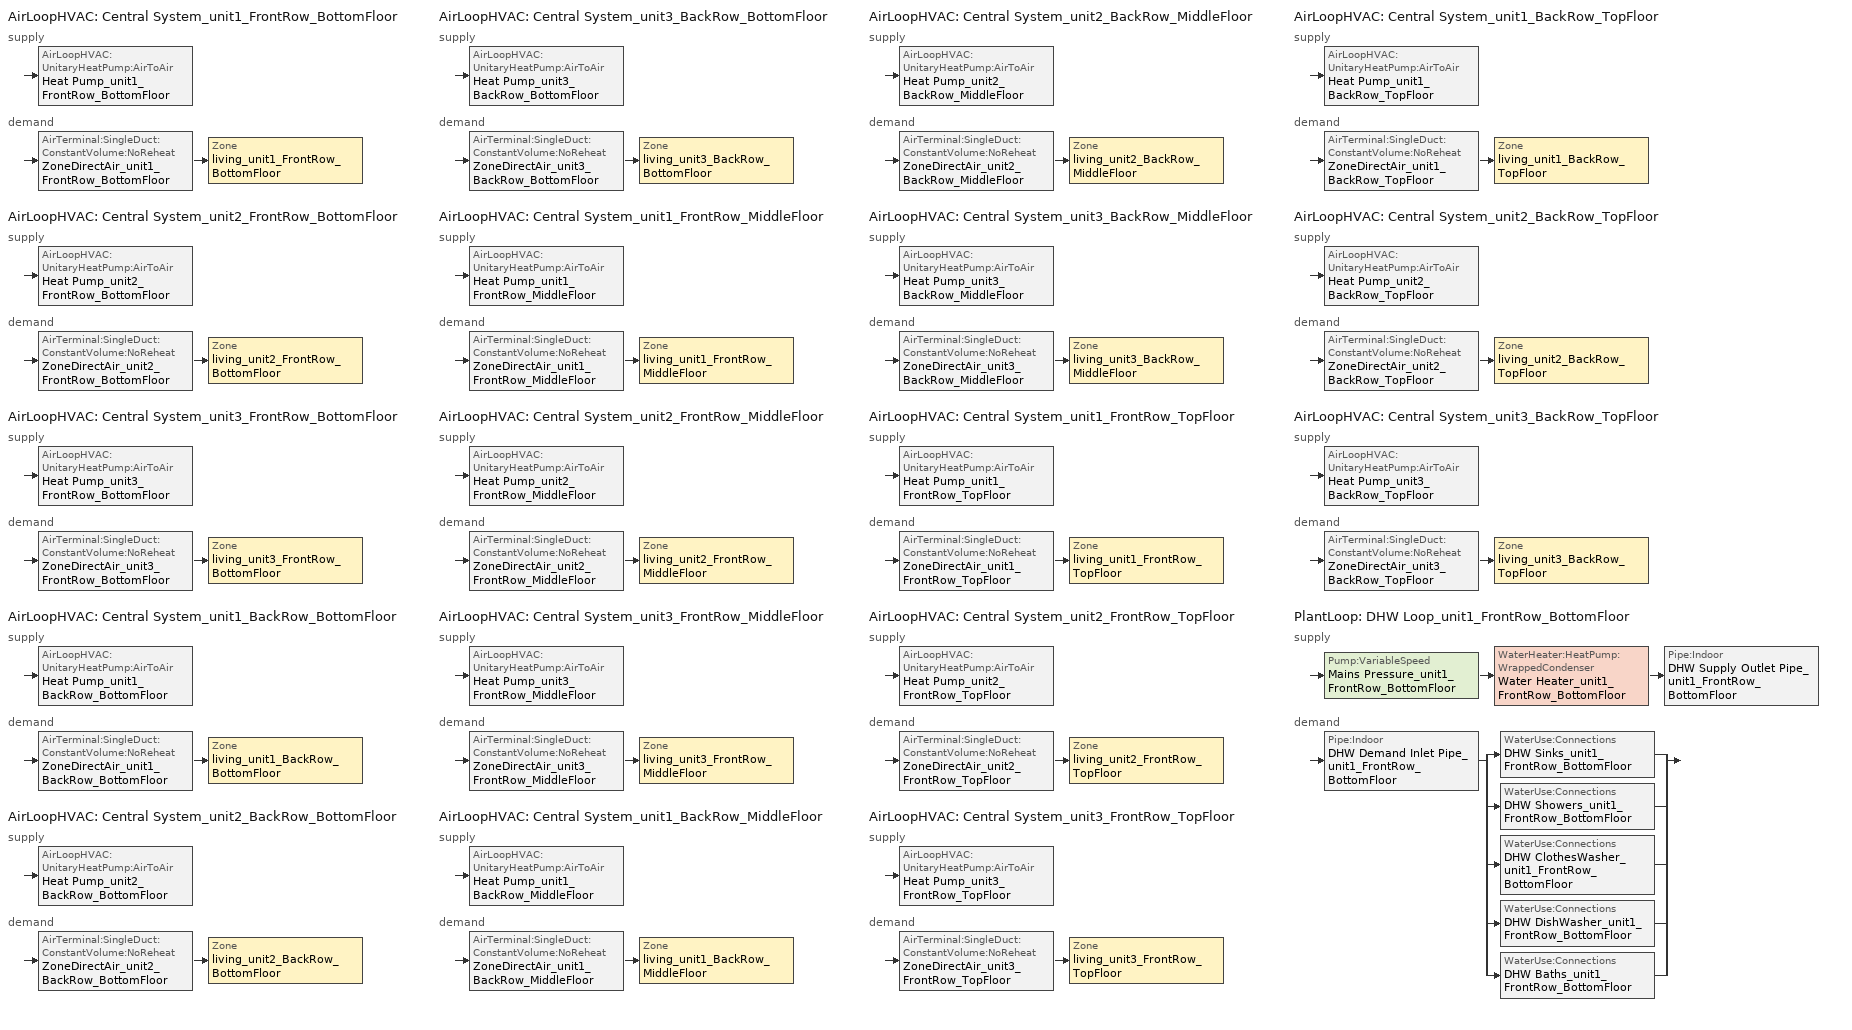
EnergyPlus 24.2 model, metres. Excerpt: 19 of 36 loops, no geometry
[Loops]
AirLoopHVAC 'Central System_unit1_FrontRow_BottomFloor'
 supply: AirLoopHVAC:UnitaryHeatPump:AirToAir 'Heat Pump_unit1_FrontRow_BottomFloor'
 demand: AirTerminal:SingleDuct:ConstantVolume:NoReheat 'ZoneDirectAir_unit1_FrontRow_BottomFloor' > Zone 'living_unit1_FrontRow_BottomFloor'
AirLoopHVAC 'Central System_unit2_FrontRow_BottomFloor'
 supply: AirLoopHVAC:UnitaryHeatPump:AirToAir 'Heat Pump_unit2_FrontRow_BottomFloor'
 demand: AirTerminal:SingleDuct:ConstantVolume:NoReheat 'ZoneDirectAir_unit2_FrontRow_BottomFloor' > Zone 'living_unit2_FrontRow_BottomFloor'
AirLoopHVAC 'Central System_unit3_FrontRow_BottomFloor'
 supply: AirLoopHVAC:UnitaryHeatPump:AirToAir 'Heat Pump_unit3_FrontRow_BottomFloor'
 demand: AirTerminal:SingleDuct:ConstantVolume:NoReheat 'ZoneDirectAir_unit3_FrontRow_BottomFloor' > Zone 'living_unit3_FrontRow_BottomFloor'
AirLoopHVAC 'Central System_unit1_BackRow_BottomFloor'
 supply: AirLoopHVAC:UnitaryHeatPump:AirToAir 'Heat Pump_unit1_BackRow_BottomFloor'
 demand: AirTerminal:SingleDuct:ConstantVolume:NoReheat 'ZoneDirectAir_unit1_BackRow_BottomFloor' > Zone 'living_unit1_BackRow_BottomFloor'
AirLoopHVAC 'Central System_unit2_BackRow_BottomFloor'
 supply: AirLoopHVAC:UnitaryHeatPump:AirToAir 'Heat Pump_unit2_BackRow_BottomFloor'
 demand: AirTerminal:SingleDuct:ConstantVolume:NoReheat 'ZoneDirectAir_unit2_BackRow_BottomFloor' > Zone 'living_unit2_BackRow_BottomFloor'
AirLoopHVAC 'Central System_unit3_BackRow_BottomFloor'
 supply: AirLoopHVAC:UnitaryHeatPump:AirToAir 'Heat Pump_unit3_BackRow_BottomFloor'
 demand: AirTerminal:SingleDuct:ConstantVolume:NoReheat 'ZoneDirectAir_unit3_BackRow_BottomFloor' > Zone 'living_unit3_BackRow_BottomFloor'
AirLoopHVAC 'Central System_unit1_FrontRow_MiddleFloor'
 supply: AirLoopHVAC:UnitaryHeatPump:AirToAir 'Heat Pump_unit1_FrontRow_MiddleFloor'
 demand: AirTerminal:SingleDuct:ConstantVolume:NoReheat 'ZoneDirectAir_unit1_FrontRow_MiddleFloor' > Zone 'living_unit1_FrontRow_MiddleFloor'
AirLoopHVAC 'Central System_unit2_FrontRow_MiddleFloor'
 supply: AirLoopHVAC:UnitaryHeatPump:AirToAir 'Heat Pump_unit2_FrontRow_MiddleFloor'
 demand: AirTerminal:SingleDuct:ConstantVolume:NoReheat 'ZoneDirectAir_unit2_FrontRow_MiddleFloor' > Zone 'living_unit2_FrontRow_MiddleFloor'
AirLoopHVAC 'Central System_unit3_FrontRow_MiddleFloor'
 supply: AirLoopHVAC:UnitaryHeatPump:AirToAir 'Heat Pump_unit3_FrontRow_MiddleFloor'
 demand: AirTerminal:SingleDuct:ConstantVolume:NoReheat 'ZoneDirectAir_unit3_FrontRow_MiddleFloor' > Zone 'living_unit3_FrontRow_MiddleFloor'
AirLoopHVAC 'Central System_unit1_BackRow_MiddleFloor'
 supply: AirLoopHVAC:UnitaryHeatPump:AirToAir 'Heat Pump_unit1_BackRow_MiddleFloor'
 demand: AirTerminal:SingleDuct:ConstantVolume:NoReheat 'ZoneDirectAir_unit1_BackRow_MiddleFloor' > Zone 'living_unit1_BackRow_MiddleFloor'
AirLoopHVAC 'Central System_unit2_BackRow_MiddleFloor'
 supply: AirLoopHVAC:UnitaryHeatPump:AirToAir 'Heat Pump_unit2_BackRow_MiddleFloor'
 demand: AirTerminal:SingleDuct:ConstantVolume:NoReheat 'ZoneDirectAir_unit2_BackRow_MiddleFloor' > Zone 'living_unit2_BackRow_MiddleFloor'
AirLoopHVAC 'Central System_unit3_BackRow_MiddleFloor'
 supply: AirLoopHVAC:UnitaryHeatPump:AirToAir 'Heat Pump_unit3_BackRow_MiddleFloor'
 demand: AirTerminal:SingleDuct:ConstantVolume:NoReheat 'ZoneDirectAir_unit3_BackRow_MiddleFloor' > Zone 'living_unit3_BackRow_MiddleFloor'
AirLoopHVAC 'Central System_unit1_FrontRow_TopFloor'
 supply: AirLoopHVAC:UnitaryHeatPump:AirToAir 'Heat Pump_unit1_FrontRow_TopFloor'
 demand: AirTerminal:SingleDuct:ConstantVolume:NoReheat 'ZoneDirectAir_unit1_FrontRow_TopFloor' > Zone 'living_unit1_FrontRow_TopFloor'
AirLoopHVAC 'Central System_unit2_FrontRow_TopFloor'
 supply: AirLoopHVAC:UnitaryHeatPump:AirToAir 'Heat Pump_unit2_FrontRow_TopFloor'
 demand: AirTerminal:SingleDuct:ConstantVolume:NoReheat 'ZoneDirectAir_unit2_FrontRow_TopFloor' > Zone 'living_unit2_FrontRow_TopFloor'
AirLoopHVAC 'Central System_unit3_FrontRow_TopFloor'
 supply: AirLoopHVAC:UnitaryHeatPump:AirToAir 'Heat Pump_unit3_FrontRow_TopFloor'
 demand: AirTerminal:SingleDuct:ConstantVolume:NoReheat 'ZoneDirectAir_unit3_FrontRow_TopFloor' > Zone 'living_unit3_FrontRow_TopFloor'
AirLoopHVAC 'Central System_unit1_BackRow_TopFloor'
 supply: AirLoopHVAC:UnitaryHeatPump:AirToAir 'Heat Pump_unit1_BackRow_TopFloor'
 demand: AirTerminal:SingleDuct:ConstantVolume:NoReheat 'ZoneDirectAir_unit1_BackRow_TopFloor' > Zone 'living_unit1_BackRow_TopFloor'
AirLoopHVAC 'Central System_unit2_BackRow_TopFloor'
 supply: AirLoopHVAC:UnitaryHeatPump:AirToAir 'Heat Pump_unit2_BackRow_TopFloor'
 demand: AirTerminal:SingleDuct:ConstantVolume:NoReheat 'ZoneDirectAir_unit2_BackRow_TopFloor' > Zone 'living_unit2_BackRow_TopFloor'
AirLoopHVAC 'Central System_unit3_BackRow_TopFloor'
 supply: AirLoopHVAC:UnitaryHeatPump:AirToAir 'Heat Pump_unit3_BackRow_TopFloor'
 demand: AirTerminal:SingleDuct:ConstantVolume:NoReheat 'ZoneDirectAir_unit3_BackRow_TopFloor' > Zone 'living_unit3_BackRow_TopFloor'
PlantLoop 'DHW Loop_unit1_FrontRow_BottomFloor'
 supply: Pump:VariableSpeed 'Mains Pressure_unit1_FrontRow_BottomFloor' > WaterHeater:HeatPump:WrappedCondenser 'Water Heater_unit1_FrontRow_BottomFloor' > Pipe:Indoor 'DHW Supply Outlet Pipe_unit1_FrontRow_BottomFloor'
 demand: Pipe:Indoor 'DHW Demand Inlet Pipe_unit1_FrontRow_BottomFloor' > split
  | WaterUse:Connections 'DHW Sinks_unit1_FrontRow_BottomFloor'
  | WaterUse:Connections 'DHW Showers_unit1_FrontRow_BottomFloor'
  | WaterUse:Connections 'DHW ClothesWasher_unit1_FrontRow_BottomFloor'
  | WaterUse:Connections 'DHW DishWasher_unit1_FrontRow_BottomFloor'
  | WaterUse:Connections 'DHW Baths_unit1_FrontRow_BottomFloor'
[Material] Thermal Absorptance=0.9
Name | Roughness | Thickness {m} | Conductivity {W/m-K} | Density {kg/m3} | Specific Heat {J/kg-K} | Solar Absorptance | Visible Absorptance
CopperPipe | MediumRough | 0.01905 | 401 | 2243 | 837 | 0.65 | 0.65
Pipe Insulation | VeryRough | 0.0406504 | 0.0331717 | 91 | 836 | 0.5 | 0.5
[Construction]
Insulated Pipe: Pipe Insulation, CopperPipe
[Shading:Overhang] Height above Window or Door {m}=0; Tilt Angle from Window/Door {deg}=90; Left extension from Window/Door Width {m}=0; Right extension from Window/Door Width {m}=0; Depth {m}=0.01
Name | Window or Door
Overhang_ldf_unit1_FrontRow_BottomFloor | Window_ldf_unit1_FrontRow_BottomFloor
Overhang_ldf_unit2_FrontRow_BottomFloor | Window_ldf_unit2_FrontRow_BottomFloor
Overhang_sdr_unit3_FrontRow_BottomFloor | Window_sdr_unit3_FrontRow_BottomFloor
Overhang_sdl_unit3_FrontRow_BottomFloor | Window_sdl_unit3_FrontRow_BottomFloor
Overhang_ldf_unit3_FrontRow_BottomFloor | Window_ldf_unit3_FrontRow_BottomFloor
Overhang_ldb_unit1_BackRow_BottomFloor | Window_ldb_unit1_BackRow_BottomFloor
Overhang_ldb_unit2_BackRow_BottomFloor | Window_ldb_unit2_BackRow_BottomFloor
Overhang_sdr_unit3_BackRow_BottomFloor | Window_sdr_unit3_BackRow_BottomFloor
Overhang_sdl_unit3_BackRow_BottomFloor | Window_sdl_unit3_BackRow_BottomFloor
Overhang_ldb_unit3_BackRow_BottomFloor | Window_ldb_unit3_BackRow_BottomFloor
Overhang_ldf_unit1_FrontRow_MiddleFloor | Window_ldf_unit1_FrontRow_MiddleFloor
Overhang_ldf_unit2_FrontRow_MiddleFloor | Window_ldf_unit2_FrontRow_MiddleFloor
Overhang_sdr_unit3_FrontRow_MiddleFloor | Window_sdr_unit3_FrontRow_MiddleFloor
Overhang_sdl_unit3_FrontRow_MiddleFloor | Window_sdl_unit3_FrontRow_MiddleFloor
Overhang_ldf_unit3_FrontRow_MiddleFloor | Window_ldf_unit3_FrontRow_MiddleFloor
Overhang_ldb_unit1_BackRow_MiddleFloor | Window_ldb_unit1_BackRow_MiddleFloor
Overhang_ldb_unit2_BackRow_MiddleFloor | Window_ldb_unit2_BackRow_MiddleFloor
Overhang_sdr_unit3_BackRow_MiddleFloor | Window_sdr_unit3_BackRow_MiddleFloor
Overhang_sdl_unit3_BackRow_MiddleFloor | Window_sdl_unit3_BackRow_MiddleFloor
Overhang_ldb_unit3_BackRow_MiddleFloor | Window_ldb_unit3_BackRow_MiddleFloor
Overhang_ldf_unit1_FrontRow_TopFloor | Window_ldf_unit1_FrontRow_TopFloor
Overhang_ldf_unit2_FrontRow_TopFloor | Window_ldf_unit2_FrontRow_TopFloor
Overhang_sdr_unit3_FrontRow_TopFloor | Window_sdr_unit3_FrontRow_TopFloor
Overhang_sdl_unit3_FrontRow_TopFloor | Window_sdl_unit3_FrontRow_TopFloor
[DesignSpecification:OutdoorAir] Outdoor Air Method=Flow/Zone; Outdoor Air Flow per Person {m3/s-person}=0; Outdoor Air Flow per Zone {m3/s}=0.0212376
SZ_DSOA_living_unit1_FrontRow_BottomFloor; SZ_DSOA_living_unit2_FrontRow_BottomFloor; SZ_DSOA_living_unit3_FrontRow_BottomFloor; SZ_DSOA_living_unit1_BackRow_BottomFloor; SZ_DSOA_living_unit2_BackRow_BottomFloor; SZ_DSOA_living_unit3_BackRow_BottomFloor; SZ_DSOA_living_unit1_FrontRow_MiddleFloor; SZ_DSOA_living_unit2_FrontRow_MiddleFloor; SZ_DSOA_living_unit3_FrontRow_MiddleFloor; SZ_DSOA_living_unit1_BackRow_MiddleFloor; SZ_DSOA_living_unit2_BackRow_MiddleFloor; SZ_DSOA_living_unit3_BackRow_MiddleFloor; SZ_DSOA_living_unit1_FrontRow_TopFloor; SZ_DSOA_living_unit2_FrontRow_TopFloor; SZ_DSOA_living_unit3_FrontRow_TopFloor; SZ_DSOA_living_unit1_BackRow_TopFloor; SZ_DSOA_living_unit2_BackRow_TopFloor; SZ_DSOA_living_unit3_BackRow_TopFloor
[Sizing:Zone] Zone Cooling Design Supply Air Temperature Input Method=SupplyAirTemperature; Zone Cooling Design Supply Air Temperature {C}=12; Zone Heating Design Supply Air Temperature Input Method=SupplyAirTemperature; Zone Heating Design Supply Air Temperature {C}=32.22; Zone Cooling Design Supply Air Humidity Ratio {kgWater/kgDryAir}=0.0075; Zone Heating Design Supply Air Humidity Ratio {kgWater/kgDryAir}=0.008; Cooling Design Air Flow Method=DesignDay; Cooling Minimum Air Flow per Zone Floor Area {m3/s-m2}=0.000762; Heating Design Air Flow Method=DesignDay; Heating Maximum Air Flow per Zone Floor Area {m3/s-m2}=0.002032; Heating Maximum Air Flow {m3/s}=0.141576; Heating Maximum Air Flow Fraction=0.3
Name | Design Specification Outdoor Air Object
living_unit1_FrontRow_BottomFloor | SZ_DSOA_living_unit1_FrontRow_BottomFloor
living_unit2_FrontRow_BottomFloor | SZ_DSOA_living_unit2_FrontRow_BottomFloor
living_unit3_FrontRow_BottomFloor | SZ_DSOA_living_unit3_FrontRow_BottomFloor
living_unit1_BackRow_BottomFloor | SZ_DSOA_living_unit1_BackRow_BottomFloor
living_unit2_BackRow_BottomFloor | SZ_DSOA_living_unit2_BackRow_BottomFloor
living_unit3_BackRow_BottomFloor | SZ_DSOA_living_unit3_BackRow_BottomFloor
living_unit1_FrontRow_MiddleFloor | SZ_DSOA_living_unit1_FrontRow_MiddleFloor
living_unit2_FrontRow_MiddleFloor | SZ_DSOA_living_unit2_FrontRow_MiddleFloor
living_unit3_FrontRow_MiddleFloor | SZ_DSOA_living_unit3_FrontRow_MiddleFloor
living_unit1_BackRow_MiddleFloor | SZ_DSOA_living_unit1_BackRow_MiddleFloor
living_unit2_BackRow_MiddleFloor | SZ_DSOA_living_unit2_BackRow_MiddleFloor
living_unit3_BackRow_MiddleFloor | SZ_DSOA_living_unit3_BackRow_MiddleFloor
living_unit1_FrontRow_TopFloor | SZ_DSOA_living_unit1_FrontRow_TopFloor
living_unit2_FrontRow_TopFloor | SZ_DSOA_living_unit2_FrontRow_TopFloor
living_unit3_FrontRow_TopFloor | SZ_DSOA_living_unit3_FrontRow_TopFloor
living_unit1_BackRow_TopFloor | SZ_DSOA_living_unit1_BackRow_TopFloor
living_unit2_BackRow_TopFloor | SZ_DSOA_living_unit2_BackRow_TopFloor
living_unit3_BackRow_TopFloor | SZ_DSOA_living_unit3_BackRow_TopFloor
[Sizing:System] Type of Load to Size On=Sensible; Design Outdoor Air Flow Rate {m3/s}=autosize; Central Heating Maximum System Air Flow Ratio=1; Preheat Design Temperature {C}=7; Preheat Design Humidity Ratio {kgWater/kgDryAir}=0.008; Precool Design Temperature {C}=11; Precool Design Humidity Ratio {kgWater/kgDryAir}=0.0075; Central Cooling Design Supply Air Temperature {C}=12; Central Heating Design Supply Air Temperature {C}=32.22; Type of Zone Sum to Use=NonCoincident; 100% Outdoor Air in Cooling=No; 100% Outdoor Air in Heating=No; Central Cooling Design Supply Air Humidity Ratio {kgWater/kgDryAir}=0.0075; Central Heating Design Supply Air Humidity Ratio {kgWater/kgDryAir}=0.008; Cooling Supply Air Flow Rate Method=DesignDay; Heating Supply Air Flow Rate Method=DesignDay; Zone Maximum Outdoor Air Fraction=1; Cooling Design Capacity Method=FractionOfAutosizedCoolingCapacity; Cooling Design Capacity {W}=autosize; Fraction of Autosized Cooling Design Capacity=1.25; Heating Design Capacity Method=FractionOfAutosizedHeatingCapacity; Heating Design Capacity {W}=autosize; Fraction of Autosized Heating Design Capacity=1.15; Central Cooling Capacity Control Method=OnOff
Central System_unit1_FrontRow_BottomFloor; Central System_unit2_FrontRow_BottomFloor; Central System_unit3_FrontRow_BottomFloor; Central System_unit1_BackRow_BottomFloor; Central System_unit2_BackRow_BottomFloor; Central System_unit3_BackRow_BottomFloor; Central System_unit1_FrontRow_MiddleFloor; Central System_unit2_FrontRow_MiddleFloor; Central System_unit3_FrontRow_MiddleFloor; Central System_unit1_BackRow_MiddleFloor; Central System_unit2_BackRow_MiddleFloor; Central System_unit3_BackRow_MiddleFloor; Central System_unit1_FrontRow_TopFloor; Central System_unit2_FrontRow_TopFloor; Central System_unit3_FrontRow_TopFloor; Central System_unit1_BackRow_TopFloor; Central System_unit2_BackRow_TopFloor; Central System_unit3_BackRow_TopFloor
[Sizing:Plant]
DHW Loop_unit1_FrontRow_BottomFloor: Loop Type=Heating; Design Loop Exit Temperature {C}=48.8889; Loop Design Temperature Difference {deltaC}=5.55556
[ZoneControl:Thermostat] Control Type Schedule=zone_control_type; Control 1=thermostat_living Dual SP Control
Name | Zone or ZoneList
Zone Thermostat_unit1_FrontRow_BottomFloor | living_unit1_FrontRow_BottomFloor
Zone Thermostat_unit2_FrontRow_BottomFloor | living_unit2_FrontRow_BottomFloor
Zone Thermostat_unit3_FrontRow_BottomFloor | living_unit3_FrontRow_BottomFloor
Zone Thermostat_unit1_BackRow_BottomFloor | living_unit1_BackRow_BottomFloor
Zone Thermostat_unit2_BackRow_BottomFloor | living_unit2_BackRow_BottomFloor
Zone Thermostat_unit3_BackRow_BottomFloor | living_unit3_BackRow_BottomFloor
Zone Thermostat_unit1_FrontRow_MiddleFloor | living_unit1_FrontRow_MiddleFloor
Zone Thermostat_unit2_FrontRow_MiddleFloor | living_unit2_FrontRow_MiddleFloor
Zone Thermostat_unit3_FrontRow_MiddleFloor | living_unit3_FrontRow_MiddleFloor
Zone Thermostat_unit1_BackRow_MiddleFloor | living_unit1_BackRow_MiddleFloor
Zone Thermostat_unit2_BackRow_MiddleFloor | living_unit2_BackRow_MiddleFloor
Zone Thermostat_unit3_BackRow_MiddleFloor | living_unit3_BackRow_MiddleFloor
Zone Thermostat_unit1_FrontRow_TopFloor | living_unit1_FrontRow_TopFloor
Zone Thermostat_unit2_FrontRow_TopFloor | living_unit2_FrontRow_TopFloor
Zone Thermostat_unit3_FrontRow_TopFloor | living_unit3_FrontRow_TopFloor
Zone Thermostat_unit1_BackRow_TopFloor | living_unit1_BackRow_TopFloor
Zone Thermostat_unit2_BackRow_TopFloor | living_unit2_BackRow_TopFloor
Zone Thermostat_unit3_BackRow_TopFloor | living_unit3_BackRow_TopFloor
[ThermostatSetpoint:DualSetpoint]
thermostat_living Dual SP Control: Heating Setpoint Temperature Schedule=heating_sch; Cooling Setpoint Temperature Schedule=cooling_sch
[ZoneHVAC:EnergyRecoveryVentilator] Availability Schedule=always_avail; Supply Air Flow Rate {m3/s}=0.0212376; Exhaust Air Flow Rate {m3/s}=0.0212376
Name | Heat Exchanger | Supply Air Fan | Exhaust Air Fan
ERV_unit1_FrontRow_BottomFloor | OA_Heat_Recovery_Unit1_FrontRow_BottomFloor | OASupplyFan_unit1_FrontRow_BottomFloor | OAExhaustFan_unit1_FrontRow_BottomFloor
ERV_unit2_FrontRow_BottomFloor | OA_Heat_Recovery_Unit2_FrontRow_BottomFloor | OASupplyFan_unit2_FrontRow_BottomFloor | OAExhaustFan_unit2_FrontRow_BottomFloor
ERV_unit3_FrontRow_BottomFloor | OA_Heat_Recovery_Unit3_FrontRow_BottomFloor | OASupplyFan_unit3_FrontRow_BottomFloor | OAExhaustFan_unit3_FrontRow_BottomFloor
ERV_unit1_BackRow_BottomFloor | OA_Heat_Recovery_Unit1_BackRow_BottomFloor | OASupplyFan_unit1_BackRow_BottomFloor | OAExhaustFan_unit1_BackRow_BottomFloor
ERV_unit2_BackRow_BottomFloor | OA_Heat_Recovery_Unit2_BackRow_BottomFloor | OASupplyFan_unit2_BackRow_BottomFloor | OAExhaustFan_unit2_BackRow_BottomFloor
ERV_unit3_BackRow_BottomFloor | OA_Heat_Recovery_Unit3_BackRow_BottomFloor | OASupplyFan_unit3_BackRow_BottomFloor | OAExhaustFan_unit3_BackRow_BottomFloor
ERV_unit1_FrontRow_MiddleFloor | OA_Heat_Recovery_Unit1_FrontRow_MiddleFloor | OASupplyFan_unit1_FrontRow_MiddleFloor | OAExhaustFan_unit1_FrontRow_MiddleFloor
ERV_unit2_FrontRow_MiddleFloor | OA_Heat_Recovery_Unit2_FrontRow_MiddleFloor | OASupplyFan_unit2_FrontRow_MiddleFloor | OAExhaustFan_unit2_FrontRow_MiddleFloor
ERV_unit3_FrontRow_MiddleFloor | OA_Heat_Recovery_Unit3_FrontRow_MiddleFloor | OASupplyFan_unit3_FrontRow_MiddleFloor | OAExhaustFan_unit3_FrontRow_MiddleFloor
ERV_unit1_BackRow_MiddleFloor | OA_Heat_Recovery_Unit1_BackRow_MiddleFloor | OASupplyFan_unit1_BackRow_MiddleFloor | OAExhaustFan_unit1_BackRow_MiddleFloor
ERV_unit2_BackRow_MiddleFloor | OA_Heat_Recovery_Unit2_BackRow_MiddleFloor | OASupplyFan_unit2_BackRow_MiddleFloor | OAExhaustFan_unit2_BackRow_MiddleFloor
ERV_unit3_BackRow_MiddleFloor | OA_Heat_Recovery_Unit3_BackRow_MiddleFloor | OASupplyFan_unit3_BackRow_MiddleFloor | OAExhaustFan_unit3_BackRow_MiddleFloor
ERV_unit1_FrontRow_TopFloor | OA_Heat_Recovery_Unit1_FrontRow_TopFloor | OASupplyFan_unit1_FrontRow_TopFloor | OAExhaustFan_unit1_FrontRow_TopFloor
ERV_unit2_FrontRow_TopFloor | OA_Heat_Recovery_Unit2_FrontRow_TopFloor | OASupplyFan_unit2_FrontRow_TopFloor | OAExhaustFan_unit2_FrontRow_TopFloor
ERV_unit3_FrontRow_TopFloor | OA_Heat_Recovery_Unit3_FrontRow_TopFloor | OASupplyFan_unit3_FrontRow_TopFloor | OAExhaustFan_unit3_FrontRow_TopFloor
ERV_unit1_BackRow_TopFloor | OA_Heat_Recovery_Unit1_BackRow_TopFloor | OASupplyFan_unit1_BackRow_TopFloor | OAExhaustFan_unit1_BackRow_TopFloor
ERV_unit2_BackRow_TopFloor | OA_Heat_Recovery_Unit2_BackRow_TopFloor | OASupplyFan_unit2_BackRow_TopFloor | OAExhaustFan_unit2_BackRow_TopFloor
ERV_unit3_BackRow_TopFloor | OA_Heat_Recovery_Unit3_BackRow_TopFloor | OASupplyFan_unit3_BackRow_TopFloor | OAExhaustFan_unit3_BackRow_TopFloor
[AirTerminal:SingleDuct:ConstantVolume:NoReheat] Availability Schedule=always_avail; Maximum Air Flow Rate {m3/s}=autosize
ZoneDirectAir_unit1_FrontRow_BottomFloor; ZoneDirectAir_unit2_FrontRow_BottomFloor; ZoneDirectAir_unit3_FrontRow_BottomFloor; ZoneDirectAir_unit1_BackRow_BottomFloor; ZoneDirectAir_unit2_BackRow_BottomFloor; ZoneDirectAir_unit3_BackRow_BottomFloor; ZoneDirectAir_unit1_FrontRow_MiddleFloor; ZoneDirectAir_unit2_FrontRow_MiddleFloor; ZoneDirectAir_unit3_FrontRow_MiddleFloor; ZoneDirectAir_unit1_BackRow_MiddleFloor; ZoneDirectAir_unit2_BackRow_MiddleFloor; ZoneDirectAir_unit3_BackRow_MiddleFloor; ZoneDirectAir_unit1_FrontRow_TopFloor; ZoneDirectAir_unit2_FrontRow_TopFloor; ZoneDirectAir_unit3_FrontRow_TopFloor; ZoneDirectAir_unit1_BackRow_TopFloor; ZoneDirectAir_unit2_BackRow_TopFloor; ZoneDirectAir_unit3_BackRow_TopFloor
[Zone equipment]
living_unit1_FrontRow_BottomFloor: ZoneDirectAir_unit1_FrontRow_BottomFloor, Water Heater_unit1_FrontRow_BottomFloor, ERV_unit1_FrontRow_BottomFloor
living_unit2_FrontRow_BottomFloor: ZoneDirectAir_unit2_FrontRow_BottomFloor, Water Heater_unit2_FrontRow_BottomFloor, ERV_unit2_FrontRow_BottomFloor
living_unit3_FrontRow_BottomFloor: ZoneDirectAir_unit3_FrontRow_BottomFloor, Water Heater_unit3_FrontRow_BottomFloor, ERV_unit3_FrontRow_BottomFloor
living_unit1_BackRow_BottomFloor: ZoneDirectAir_unit1_BackRow_BottomFloor, Water Heater_unit1_BackRow_BottomFloor, ERV_unit1_BackRow_BottomFloor
living_unit2_BackRow_BottomFloor: ZoneDirectAir_unit2_BackRow_BottomFloor, Water Heater_unit2_BackRow_BottomFloor, ERV_unit2_BackRow_BottomFloor
living_unit3_BackRow_BottomFloor: ZoneDirectAir_unit3_BackRow_BottomFloor, Water Heater_unit3_BackRow_BottomFloor, ERV_unit3_BackRow_BottomFloor
living_unit1_FrontRow_MiddleFloor: ZoneDirectAir_unit1_FrontRow_MiddleFloor, Water Heater_unit1_FrontRow_MiddleFloor, ERV_unit1_FrontRow_MiddleFloor
living_unit2_FrontRow_MiddleFloor: ZoneDirectAir_unit2_FrontRow_MiddleFloor, Water Heater_unit2_FrontRow_MiddleFloor, ERV_unit2_FrontRow_MiddleFloor
living_unit3_FrontRow_MiddleFloor: ZoneDirectAir_unit3_FrontRow_MiddleFloor, Water Heater_unit3_FrontRow_MiddleFloor, ERV_unit3_FrontRow_MiddleFloor
living_unit1_BackRow_MiddleFloor: ZoneDirectAir_unit1_BackRow_MiddleFloor, Water Heater_unit1_BackRow_MiddleFloor, ERV_unit1_BackRow_MiddleFloor
living_unit2_BackRow_MiddleFloor: ZoneDirectAir_unit2_BackRow_MiddleFloor, Water Heater_unit2_BackRow_MiddleFloor, ERV_unit2_BackRow_MiddleFloor
living_unit3_BackRow_MiddleFloor: ZoneDirectAir_unit3_BackRow_MiddleFloor, Water Heater_unit3_BackRow_MiddleFloor, ERV_unit3_BackRow_MiddleFloor
living_unit1_FrontRow_TopFloor: ZoneDirectAir_unit1_FrontRow_TopFloor, Water Heater_unit1_FrontRow_TopFloor, ERV_unit1_FrontRow_TopFloor
living_unit2_FrontRow_TopFloor: ZoneDirectAir_unit2_FrontRow_TopFloor, Water Heater_unit2_FrontRow_TopFloor, ERV_unit2_FrontRow_TopFloor
living_unit3_FrontRow_TopFloor: ZoneDirectAir_unit3_FrontRow_TopFloor, Water Heater_unit3_FrontRow_TopFloor, ERV_unit3_FrontRow_TopFloor
living_unit1_BackRow_TopFloor: ZoneDirectAir_unit1_BackRow_TopFloor, Water Heater_unit1_BackRow_TopFloor, ERV_unit1_BackRow_TopFloor
living_unit2_BackRow_TopFloor: ZoneDirectAir_unit2_BackRow_TopFloor, Water Heater_unit2_BackRow_TopFloor, ERV_unit2_BackRow_TopFloor
living_unit3_BackRow_TopFloor: ZoneDirectAir_unit3_BackRow_TopFloor, Water Heater_unit3_BackRow_TopFloor, ERV_unit3_BackRow_TopFloor
[Fan:OnOff] Availability Schedule=always_avail
Name | Fan Total Efficiency | Pressure Rise {Pa} | Maximum Flow Rate {m3/s} | Motor Efficiency | Motor In Airstream Fraction
Supply Fan_unit1_FrontRow_BottomFloor; Supply Fan_unit2_FrontRow_BottomFloor; Supply Fan_unit3_FrontRow_BottomFloor; Supply Fan_unit1_BackRow_BottomFloor; Supply Fan_unit2_BackRow_BottomFloor; Supply Fan_unit3_BackRow_BottomFloor; Supply Fan_unit1_FrontRow_MiddleFloor; Supply Fan_unit2_FrontRow_MiddleFloor; Supply Fan_unit3_FrontRow_MiddleFloor; Supply Fan_unit1_BackRow_MiddleFloor; Supply Fan_unit2_BackRow_MiddleFloor; Supply Fan_unit3_BackRow_MiddleFloor; Supply Fan_unit1_FrontRow_TopFloor; Supply Fan_unit2_FrontRow_TopFloor; Supply Fan_unit3_FrontRow_TopFloor; Supply Fan_unit1_BackRow_TopFloor; Supply Fan_unit2_BackRow_TopFloor; Supply Fan_unit3_BackRow_TopFloor | 0.50054 | 400 | autosize | 0.863 | 1
OASupplyFan_unit1_FrontRow_BottomFloor; OAExhaustFan_unit1_FrontRow_BottomFloor; OASupplyFan_unit2_FrontRow_BottomFloor; OAExhaustFan_unit2_FrontRow_BottomFloor; OASupplyFan_unit3_FrontRow_BottomFloor; OAExhaustFan_unit3_FrontRow_BottomFloor; OASupplyFan_unit1_BackRow_BottomFloor; OAExhaustFan_unit1_BackRow_BottomFloor; OASupplyFan_unit2_BackRow_BottomFloor; OAExhaustFan_unit2_BackRow_BottomFloor; OASupplyFan_unit3_BackRow_BottomFloor; OAExhaustFan_unit3_BackRow_BottomFloor; OASupplyFan_unit1_FrontRow_MiddleFloor; OAExhaustFan_unit1_FrontRow_MiddleFloor; OASupplyFan_unit2_FrontRow_MiddleFloor; OAExhaustFan_unit2_FrontRow_MiddleFloor; OASupplyFan_unit3_FrontRow_MiddleFloor; OAExhaustFan_unit3_FrontRow_MiddleFloor; OASupplyFan_unit1_BackRow_MiddleFloor; OAExhaustFan_unit1_BackRow_MiddleFloor; OASupplyFan_unit2_BackRow_MiddleFloor; OAExhaustFan_unit2_BackRow_MiddleFloor; OASupplyFan_unit3_BackRow_MiddleFloor; OAExhaustFan_unit3_BackRow_MiddleFloor; OASupplyFan_unit1_FrontRow_TopFloor; OAExhaustFan_unit1_FrontRow_TopFloor; OASupplyFan_unit2_FrontRow_TopFloor; OAExhaustFan_unit2_FrontRow_TopFloor; OASupplyFan_unit3_FrontRow_TopFloor; OAExhaustFan_unit3_FrontRow_TopFloor; OASupplyFan_unit1_BackRow_TopFloor; OAExhaustFan_unit1_BackRow_TopFloor; OASupplyFan_unit2_BackRow_TopFloor; OAExhaustFan_unit2_BackRow_TopFloor; OASupplyFan_unit3_BackRow_TopFloor; OAExhaustFan_unit3_BackRow_TopFloor | 0.6 | 1059.44 | 0.0212376 | 1 | 0
Heat Pump Water Heater Fan_unit1_FrontRow_BottomFloor | 0.7 | 100 | autosize | 0.9 | 1
[Coil:Cooling:DX:SingleSpeed] Availability Schedule=always_avail; Gross Rated Total Cooling Capacity {W}=autosize; Gross Rated Sensible Heat Ratio=autosize; Gross Rated Cooling COP {W/W}=4.3039; Rated Air Flow Rate {m3/s}=autosize; Total Cooling Capacity Function of Temperature Curve=HPACCoolCapFT; Total Cooling Capacity Function of Flow Fraction Curve=HPACCoolCapFFF; Energy Input Ratio Function of Temperature Curve=HPACCOOLEIRFT; Energy Input Ratio Function of Flow Fraction Curve=HPACCOOLEIRFFF; Part Load Fraction Correlation Curve=HPACCOOLPLFFPLR
DX Cooling Coil_unit1_FrontRow_BottomFloor; DX Cooling Coil_unit2_FrontRow_BottomFloor; DX Cooling Coil_unit3_FrontRow_BottomFloor; DX Cooling Coil_unit1_BackRow_BottomFloor; DX Cooling Coil_unit2_BackRow_BottomFloor; DX Cooling Coil_unit3_BackRow_BottomFloor; DX Cooling Coil_unit1_FrontRow_MiddleFloor; DX Cooling Coil_unit2_FrontRow_MiddleFloor; DX Cooling Coil_unit3_FrontRow_MiddleFloor; DX Cooling Coil_unit1_BackRow_MiddleFloor; DX Cooling Coil_unit2_BackRow_MiddleFloor; DX Cooling Coil_unit3_BackRow_MiddleFloor; DX Cooling Coil_unit1_FrontRow_TopFloor; DX Cooling Coil_unit2_FrontRow_TopFloor; DX Cooling Coil_unit3_FrontRow_TopFloor; DX Cooling Coil_unit1_BackRow_TopFloor; DX Cooling Coil_unit2_BackRow_TopFloor; DX Cooling Coil_unit3_BackRow_TopFloor
[Coil:Heating:Electric] Availability Schedule=always_avail; Efficiency=1; Nominal Capacity {W}=autosize
Supp Heating Coil_unit1_FrontRow_BottomFloor; Supp Heating Coil_unit2_FrontRow_BottomFloor; Supp Heating Coil_unit3_FrontRow_BottomFloor; Supp Heating Coil_unit1_BackRow_BottomFloor; Supp Heating Coil_unit2_BackRow_BottomFloor; Supp Heating Coil_unit3_BackRow_BottomFloor; Supp Heating Coil_unit1_FrontRow_MiddleFloor; Supp Heating Coil_unit2_FrontRow_MiddleFloor; Supp Heating Coil_unit3_FrontRow_MiddleFloor; Supp Heating Coil_unit1_BackRow_MiddleFloor; Supp Heating Coil_unit2_BackRow_MiddleFloor; Supp Heating Coil_unit3_BackRow_MiddleFloor; Supp Heating Coil_unit1_FrontRow_TopFloor; Supp Heating Coil_unit2_FrontRow_TopFloor; Supp Heating Coil_unit3_FrontRow_TopFloor; Supp Heating Coil_unit1_BackRow_TopFloor; Supp Heating Coil_unit2_BackRow_TopFloor; Supp Heating Coil_unit3_BackRow_TopFloor
[Coil:Heating:DX:SingleSpeed] Availability Schedule=always_avail; Gross Rated Heating Capacity {W}=autosize; Gross Rated Heating COP {W/W}=3.8378; Rated Air Flow Rate {m3/s}=autosize; Heating Capacity Function of Temperature Curve=HPACHeatCapFT; Heating Capacity Function of Flow Fraction Curve=HPACHeatCapFFF; Energy Input Ratio Function of Temperature Curve=HPACHeatEIRFT; Energy Input Ratio Function of Flow Fraction Curve=HPACHeatEIRFFF; Part Load Fraction Correlation Curve=HPACCOOLPLFFPLR; Defrost Energy Input Ratio Function of Temperature Curve=Defrost_EIR_FT; Minimum Outdoor Dry-Bulb Temperature for Compressor Operation {C}=-23.33; Maximum Outdoor Dry-Bulb Temperature for Defrost Operation {C}=5; Crankcase Heater Capacity {W}=200; Maximum Outdoor Dry-Bulb Temperature for Crankcase Heater Operation {C}=10; Defrost Strategy=ReverseCycle; Defrost Control=OnDemand
Main DX Heating Coil_unit1_FrontRow_BottomFloor; Main DX Heating Coil_unit2_FrontRow_BottomFloor; Main DX Heating Coil_unit3_FrontRow_BottomFloor; Main DX Heating Coil_unit1_BackRow_BottomFloor; Main DX Heating Coil_unit2_BackRow_BottomFloor; Main DX Heating Coil_unit3_BackRow_BottomFloor; Main DX Heating Coil_unit1_FrontRow_MiddleFloor; Main DX Heating Coil_unit2_FrontRow_MiddleFloor; Main DX Heating Coil_unit3_FrontRow_MiddleFloor; Main DX Heating Coil_unit1_BackRow_MiddleFloor; Main DX Heating Coil_unit2_BackRow_MiddleFloor; Main DX Heating Coil_unit3_BackRow_MiddleFloor; Main DX Heating Coil_unit1_FrontRow_TopFloor; Main DX Heating Coil_unit2_FrontRow_TopFloor; Main DX Heating Coil_unit3_FrontRow_TopFloor; Main DX Heating Coil_unit1_BackRow_TopFloor; Main DX Heating Coil_unit2_BackRow_TopFloor; Main DX Heating Coil_unit3_BackRow_TopFloor
[Coil:WaterHeating:AirToWaterHeatPump:Wrapped]
Heat Pump Water Heater Evaporator_unit1_FrontRow_BottomFloor: Rated Heating Capacity {W}=1500; Rated COP {W/W}=4.05; Rated Sensible Heat Ratio=0.981; Rated Evaporator Inlet Air Dry-Bulb Temperature {C}=19.7; Rated Evaporator Inlet Air Wet-Bulb Temperature {C}=13.5; Rated Condenser Water Temperature {C}=48.89; Rated Evaporator Air Flow Rate {m3/s}=0.189; Evaporator Fan Power Included in Rated COP=yes; Maximum Ambient Temperature for Crankcase Heater Operation {C}=10; Evaporator Air Temperature Type for Curve Objects=WetBulbTemperature; Heating Capacity Function of Temperature Curve=HPWH-Htg-Cap-fT; Heating COP Function of Temperature Curve=HPWH-Htg-COP-fT; Part Load Fraction Correlation Curve=HPWH-COP-fPLR
[HeatExchanger:AirToAir:SensibleAndLatent] Availability Schedule=always_avail; Nominal Supply Air Flow Rate {m3/s}=0.0212376; Sensible Effectiveness at 100% Heating Air Flow=0.75; Latent Effectiveness at 100% Heating Air Flow=0; Sensible Effectiveness at 100% Cooling Air Flow=0.75; Latent Effectiveness at 100% Cooling Air Flow=0; Nominal Electric Power {W}=0; Supply Air Outlet Temperature Control=No; Heat Exchanger Type=Plate; Frost Control Type=None; Threshold Temperature {C}=-16.8333; Initial Defrost Time Fraction=0.083; Rate of Defrost Time Fraction Increase {1/K}=0.0216; Economizer Lockout=No
OA_Heat_Recovery_Unit1_FrontRow_BottomFloor; OA_Heat_Recovery_Unit2_FrontRow_BottomFloor; OA_Heat_Recovery_Unit3_FrontRow_BottomFloor; OA_Heat_Recovery_Unit1_BackRow_BottomFloor; OA_Heat_Recovery_Unit2_BackRow_BottomFloor; OA_Heat_Recovery_Unit3_BackRow_BottomFloor; OA_Heat_Recovery_Unit1_FrontRow_MiddleFloor; OA_Heat_Recovery_Unit2_FrontRow_MiddleFloor; OA_Heat_Recovery_Unit3_FrontRow_MiddleFloor; OA_Heat_Recovery_Unit1_BackRow_MiddleFloor; OA_Heat_Recovery_Unit2_BackRow_MiddleFloor; OA_Heat_Recovery_Unit3_BackRow_MiddleFloor; OA_Heat_Recovery_Unit1_FrontRow_TopFloor; OA_Heat_Recovery_Unit2_FrontRow_TopFloor; OA_Heat_Recovery_Unit3_FrontRow_TopFloor; OA_Heat_Recovery_Unit1_BackRow_TopFloor; OA_Heat_Recovery_Unit2_BackRow_TopFloor; OA_Heat_Recovery_Unit3_BackRow_TopFloor
[AirLoopHVAC:UnitaryHeatPump:AirToAir] Availability Schedule=always_avail; Cooling Supply Air Flow Rate {m3/s}=autosize; Heating Supply Air Flow Rate {m3/s}=autosize; No Load Supply Air Flow Rate {m3/s}=0; Maximum Supply Air Temperature from Supplemental Heater {C}=50; Maximum Outdoor Dry-Bulb Temperature for Supplemental Heater Operation {C}=10; Fan Placement=BlowThrough; Supply Air Fan Operating Mode Schedule=fan_cycle
Name | Controlling Zone or Thermostat Location | Supply Air Fan | Heating Coil | Cooling Coil | Supplemental Heating Coil
Heat Pump_unit1_FrontRow_BottomFloor | living_unit1_FrontRow_BottomFloor | Supply Fan_unit1_FrontRow_BottomFloor | Main DX Heating Coil_unit1_FrontRow_BottomFloor | DX Cooling Coil_unit1_FrontRow_BottomFloor | Supp Heating Coil_unit1_FrontRow_BottomFloor
Heat Pump_unit2_FrontRow_BottomFloor | living_unit2_FrontRow_BottomFloor | Supply Fan_unit2_FrontRow_BottomFloor | Main DX Heating Coil_unit2_FrontRow_BottomFloor | DX Cooling Coil_unit2_FrontRow_BottomFloor | Supp Heating Coil_unit2_FrontRow_BottomFloor
Heat Pump_unit3_FrontRow_BottomFloor | living_unit3_FrontRow_BottomFloor | Supply Fan_unit3_FrontRow_BottomFloor | Main DX Heating Coil_unit3_FrontRow_BottomFloor | DX Cooling Coil_unit3_FrontRow_BottomFloor | Supp Heating Coil_unit3_FrontRow_BottomFloor
Heat Pump_unit1_BackRow_BottomFloor | living_unit1_BackRow_BottomFloor | Supply Fan_unit1_BackRow_BottomFloor | Main DX Heating Coil_unit1_BackRow_BottomFloor | DX Cooling Coil_unit1_BackRow_BottomFloor | Supp Heating Coil_unit1_BackRow_BottomFloor
Heat Pump_unit2_BackRow_BottomFloor | living_unit2_BackRow_BottomFloor | Supply Fan_unit2_BackRow_BottomFloor | Main DX Heating Coil_unit2_BackRow_BottomFloor | DX Cooling Coil_unit2_BackRow_BottomFloor | Supp Heating Coil_unit2_BackRow_BottomFloor
Heat Pump_unit3_BackRow_BottomFloor | living_unit3_BackRow_BottomFloor | Supply Fan_unit3_BackRow_BottomFloor | Main DX Heating Coil_unit3_BackRow_BottomFloor | DX Cooling Coil_unit3_BackRow_BottomFloor | Supp Heating Coil_unit3_BackRow_BottomFloor
Heat Pump_unit1_FrontRow_MiddleFloor | living_unit1_FrontRow_MiddleFloor | Supply Fan_unit1_FrontRow_MiddleFloor | Main DX Heating Coil_unit1_FrontRow_MiddleFloor | DX Cooling Coil_unit1_FrontRow_MiddleFloor | Supp Heating Coil_unit1_FrontRow_MiddleFloor
Heat Pump_unit2_FrontRow_MiddleFloor | living_unit2_FrontRow_MiddleFloor | Supply Fan_unit2_FrontRow_MiddleFloor | Main DX Heating Coil_unit2_FrontRow_MiddleFloor | DX Cooling Coil_unit2_FrontRow_MiddleFloor | Supp Heating Coil_unit2_FrontRow_MiddleFloor
Heat Pump_unit3_FrontRow_MiddleFloor | living_unit3_FrontRow_MiddleFloor | Supply Fan_unit3_FrontRow_MiddleFloor | Main DX Heating Coil_unit3_FrontRow_MiddleFloor | DX Cooling Coil_unit3_FrontRow_MiddleFloor | Supp Heating Coil_unit3_FrontRow_MiddleFloor
Heat Pump_unit1_BackRow_MiddleFloor | living_unit1_BackRow_MiddleFloor | Supply Fan_unit1_BackRow_MiddleFloor | Main DX Heating Coil_unit1_BackRow_MiddleFloor | DX Cooling Coil_unit1_BackRow_MiddleFloor | Supp Heating Coil_unit1_BackRow_MiddleFloor
Heat Pump_unit2_BackRow_MiddleFloor | living_unit2_BackRow_MiddleFloor | Supply Fan_unit2_BackRow_MiddleFloor | Main DX Heating Coil_unit2_BackRow_MiddleFloor | DX Cooling Coil_unit2_BackRow_MiddleFloor | Supp Heating Coil_unit2_BackRow_MiddleFloor
Heat Pump_unit3_BackRow_MiddleFloor | living_unit3_BackRow_MiddleFloor | Supply Fan_unit3_BackRow_MiddleFloor | Main DX Heating Coil_unit3_BackRow_MiddleFloor | DX Cooling Coil_unit3_BackRow_MiddleFloor | Supp Heating Coil_unit3_BackRow_MiddleFloor
Heat Pump_unit1_FrontRow_TopFloor | living_unit1_FrontRow_TopFloor | Supply Fan_unit1_FrontRow_TopFloor | Main DX Heating Coil_unit1_FrontRow_TopFloor | DX Cooling Coil_unit1_FrontRow_TopFloor | Supp Heating Coil_unit1_FrontRow_TopFloor
Heat Pump_unit2_FrontRow_TopFloor | living_unit2_FrontRow_TopFloor | Supply Fan_unit2_FrontRow_TopFloor | Main DX Heating Coil_unit2_FrontRow_TopFloor | DX Cooling Coil_unit2_FrontRow_TopFloor | Supp Heating Coil_unit2_FrontRow_TopFloor
Heat Pump_unit3_FrontRow_TopFloor | living_unit3_FrontRow_TopFloor | Supply Fan_unit3_FrontRow_TopFloor | Main DX Heating Coil_unit3_FrontRow_TopFloor | DX Cooling Coil_unit3_FrontRow_TopFloor | Supp Heating Coil_unit3_FrontRow_TopFloor
Heat Pump_unit1_BackRow_TopFloor | living_unit1_BackRow_TopFloor | Supply Fan_unit1_BackRow_TopFloor | Main DX Heating Coil_unit1_BackRow_TopFloor | DX Cooling Coil_unit1_BackRow_TopFloor | Supp Heating Coil_unit1_BackRow_TopFloor
Heat Pump_unit2_BackRow_TopFloor | living_unit2_BackRow_TopFloor | Supply Fan_unit2_BackRow_TopFloor | Main DX Heating Coil_unit2_BackRow_TopFloor | DX Cooling Coil_unit2_BackRow_TopFloor | Supp Heating Coil_unit2_BackRow_TopFloor
Heat Pump_unit3_BackRow_TopFloor | living_unit3_BackRow_TopFloor | Supply Fan_unit3_BackRow_TopFloor | Main DX Heating Coil_unit3_BackRow_TopFloor | DX Cooling Coil_unit3_BackRow_TopFloor | Supp Heating Coil_unit3_BackRow_TopFloor
[AirLoopHVAC] Design Supply Air Flow Rate {m3/s}=autosize
Central System_unit1_FrontRow_BottomFloor; Central System_unit2_FrontRow_BottomFloor; Central System_unit3_FrontRow_BottomFloor; Central System_unit1_BackRow_BottomFloor; Central System_unit2_BackRow_BottomFloor; Central System_unit3_BackRow_BottomFloor; Central System_unit1_FrontRow_MiddleFloor; Central System_unit2_FrontRow_MiddleFloor; Central System_unit3_FrontRow_MiddleFloor; Central System_unit1_BackRow_MiddleFloor; Central System_unit2_BackRow_MiddleFloor; Central System_unit3_BackRow_MiddleFloor; Central System_unit1_FrontRow_TopFloor; Central System_unit2_FrontRow_TopFloor; Central System_unit3_FrontRow_TopFloor; Central System_unit1_BackRow_TopFloor; Central System_unit2_BackRow_TopFloor; Central System_unit3_BackRow_TopFloor
[Pipe:Indoor] Construction=Insulated Pipe; Environment Type=ZONE; Ambient Temperature Zone=living_unit1_FrontRow_BottomFloor; Pipe Inside Diameter {m}=0.02; Pipe Length {m}=2
DHW Demand Inlet Pipe_unit1_FrontRow_BottomFloor; DHW Supply Outlet Pipe_unit1_FrontRow_BottomFloor
[Pump:VariableSpeed]
Mains Pressure_unit1_FrontRow_BottomFloor: Design Maximum Flow Rate {m3/s}=autosize; Design Pump Head {Pa}=1; Design Power Consumption {W}=0; Motor Efficiency=1; Fraction of Motor Inefficiencies to Fluid Stream=0; Coefficient 1 of the Part Load Performance Curve=0; Coefficient 2 of the Part Load Performance Curve=1; Coefficient 3 of the Part Load Performance Curve=0; Coefficient 4 of the Part Load Performance Curve=0; Design Minimum Flow Rate {m3/s}=0; Pump Control Type=Intermittent
[WaterHeater:Stratified]
Water Heater_Tank_unit1_FrontRow_BottomFloor: Tank Volume {m3}=0.189271; Tank Height {m}=1.594; Tank Shape=VerticalCylinder; Maximum Temperature Limit {C}=51; Heater Priority Control=MasterSlave; Heater 1 Setpoint Temperature Schedule=dhw_setpt_hpwh; Heater 1 Deadband Temperature Difference {deltaC}=2; Heater 1 Capacity {W}=4500; Heater 1 Height {m}=1.129; Heater 2 Setpoint Temperature Schedule=dhw_setpt_hpwh; Heater 2 Deadband Temperature Difference {deltaC}=2; Heater 2 Capacity {W}=0; Heater 2 Height {m}=0.266; Heater Fuel Type=electricity; Heater Thermal Efficiency=1; Off Cycle Parasitic Fuel Consumption Rate {W}=8.3; Off Cycle Parasitic Fuel Type=Electricity; Off Cycle Parasitic Heat Fraction to Tank=0; Off Cycle Parasitic Height {m}=1; On Cycle Parasitic Fuel Consumption Rate {W}=8.3; On Cycle Parasitic Fuel Type=Electricity; On Cycle Parasitic Heat Fraction to Tank=0; On Cycle Parasitic Height {m}=1; Ambient Temperature Indicator=Zone; Ambient Temperature Zone=living_unit1_FrontRow_BottomFloor; Uniform Skin Loss Coefficient per Unit Area to Ambient Temperature {W/m2-K}=0.232136; Skin Loss Fraction to Zone=1; Off Cycle Flue Loss Fraction to Zone=1; Use Side Effectiveness=1; Use Side Inlet Height {m}=0; Use Side Outlet Height {m}=autocalculate; Source Side Effectiveness=1; Source Side Inlet Height {m}=0.7; Source Side Outlet Height {m}=0; Inlet Mode=Fixed; Use Side Design Flow Rate {m3/s}=autosize; Source Side Design Flow Rate {m3/s}=autosize; Indirect Water Heating Recovery Time {hr}=1.5; Number of Nodes=1
[WaterHeater:Sizing]
Water Heater_Tank_unit1_FrontRow_BottomFloor: Design Mode=ResidentialHUD-FHAMinimum; Number of Bedrooms=2; Number of Bathrooms=2
[WaterHeater:HeatPump:WrappedCondenser]
Water Heater_unit1_FrontRow_BottomFloor: Availability Schedule=always_avail; Compressor Setpoint Temperature Schedule=Compressor Setpoint; Dead Band Temperature Difference {deltaC}=5; Condenser Bottom Location {m}=0.0664167; Condenser Top Location {m}=0.863417; Evaporator Air Flow Rate {m3/s}=autocalculate; Inlet Air Configuration=ZoneAirOnly; Inlet Air Zone=living_unit1_FrontRow_BottomFloor; Tank=Water Heater_Tank_unit1_FrontRow_BottomFloor; DX Coil=Heat Pump Water Heater Evaporator_unit1_FrontRow_BottomFloor; Minimum Inlet Air Temperature for Compressor Operation {C}=10; Maximum Inlet Air Temperature for Compressor Operation {C}=48.89; Compressor Location=Zone; Fan=Heat Pump Water Heater Fan_unit1_FrontRow_BottomFloor; Fan Placement=DrawThrough; On Cycle Parasitic Electric Load {W}=0; Off Cycle Parasitic Electric Load {W}=0; Tank Element Control Logic=MutuallyExclusive; Control Sensor 1 Height In Stratified Tank {m}=1.262; Control Sensor 1 Weight=0.75; Control Sensor 2 Height In Stratified Tank {m}=0.464
[PlantLoop]
DHW Loop_unit1_FrontRow_BottomFloor: Fluid Type=Water; Plant Equipment Operation Scheme=DHW Loop Operation_unit1_FrontRow_BottomFloor; Maximum Loop Temperature {C}=100; Minimum Loop Temperature {C}=0; Maximum Loop Flow Rate {m3/s}=autosize; Minimum Loop Flow Rate {m3/s}=0; Plant Loop Volume {m3}=autocalculate; Load Distribution Scheme=Optimal
[PlantEquipmentList]
DHW Plant Equipment_unit1_FrontRow_BottomFloor: Water Heater_unit1_FrontRow_BottomFloor
[PlantEquipmentOperation:HeatingLoad]
DHW Control Scheme_unit1_FrontRow_BottomFloor: Load Range 1 Lower Limit {W}=0; Load Range 1 Upper Limit {W}=1000000000000000; Range 1 Equipment List=DHW Plant Equipment_unit1_FrontRow_BottomFloor
[PlantEquipmentOperationSchemes]
DHW Loop Operation_unit1_FrontRow_BottomFloor: Control Scheme 1=DHW Control Scheme_unit1_FrontRow_BottomFloor; Control Scheme 1 Schedule=always_avail
[SetpointManager:Scheduled]
DHW Loop Setpoint Manager_unit1_FrontRow_BottomFloor: Control Variable=Temperature; Schedule=DHWSupplySetpoint; Setpoint Node or NodeList=DHW Supply Outlet Node_unit1_FrontRow_BottomFloor
[WaterUse:Equipment]
Name | Peak Flow Rate {m3/s} | Flow Rate Fraction Schedule | Target Temperature Schedule
Clothes Washer_unit1_FrontRow_BottomFloor | 1.08128e-06 | ClothesWasher_flow_sch | CWWaterTempSchedule
Dishwasher_unit1_FrontRow_BottomFloor | 4.24457e-07 | Dishwasher_flow_sch | DWWaterTempSchedule
Sinks_unit1_FrontRow_BottomFloor | 7.1934e-05 | BA_sink_sch | SSBWaterTempSchedule
Showers_unit1_FrontRow_BottomFloor | 0.000141975 | BA_shower_sch | SSBWaterTempSchedule
Baths_unit1_FrontRow_BottomFloor | 0.00027764 | BA_bath_sch | SSBWaterTempSchedule
[WaterUse:Connections] Drain Water Heat Exchanger Type=None
Name | Water Use Equipment 1
DHW Sinks_unit1_FrontRow_BottomFloor | Sinks_unit1_FrontRow_BottomFloor
DHW Showers_unit1_FrontRow_BottomFloor | Showers_unit1_FrontRow_BottomFloor
DHW ClothesWasher_unit1_FrontRow_BottomFloor | Clothes Washer_unit1_FrontRow_BottomFloor
DHW DishWasher_unit1_FrontRow_BottomFloor | Dishwasher_unit1_FrontRow_BottomFloor
DHW Baths_unit1_FrontRow_BottomFloor | Baths_unit1_FrontRow_BottomFloor
[Schedule:Day:Hourly]
DishwasherWeekday_flow_sch: 0.0662602, 0.0294394, 0.022058, 0.0147197, 0.0147197, 0.0441591, 0.0883613, 0.132564, 0.250451, 0.27989, 0.243069, 0.206248, 0.176766, 0.198867, 0.162046, 0.154665, 0.162046, 0.213587, 0.375676, 0.4788, 0.390396, 0.287271, 0.191485, 0.132564
DishwasherWeekend_flow_sch: 0.0709931, 0.0315422, 0.0236335, 0.0157711, 0.0157711, 0.0473133, 0.0946728, 0.142032, 0.26834, 0.299882, 0.260431, 0.22098, 0.189392, 0.213072, 0.173621, 0.165712, 0.173621, 0.228843, 0.40251, 0.513, 0.418281, 0.307791, 0.205163, 0.142032
DishwasherVacation_flow_sch; ClothesWasherVacation_flow_sch: 0, 0, 0, 0, 0, 0, 0, 0, 0, 0, 0, 0, 0, 0, 0, 0, 0, 0, 0, 0, 0, 0, 0, 0
ClothesWasherWeekday_flow_sch: 0.0455509, 0.036431, 0.0181911, 0.0181911, 0.036431, 0.0546708, 0.109342, 0.236972, 0.355482, 0.419322, 0.410202, 0.364602, 0.328122, 0.291691, 0.255212, 0.236972, 0.246092, 0.236972, 0.236972, 0.236972, 0.236972, 0.227852, 0.154941, 0.0820306
ClothesWasherWeekend_flow_sch: 0.0557271, 0.0445698, 0.0222551, 0.0222551, 0.0445698, 0.0668845, 0.133769, 0.289912, 0.434898, 0.513, 0.501843, 0.446056, 0.401426, 0.356857, 0.312227, 0.289912, 0.30107, 0.289912, 0.289912, 0.289912, 0.289912, 0.278755, 0.189556, 0.100357
[Schedule:Week:Compact]
DishwasherWeek_flow_sch: For: Weekdays, DishwasherWeekday_flow_sch, For: CustomDay1, DishwasherVacation_flow_sch, For: AllOtherDays, DishwasherWeekend_flow_sch
ClothesWasherWeek_flow_sch: For: Weekdays, ClothesWasherWeekday_flow_sch, For: CustomDay1, ClothesWasherVacation_flow_sch, For: AllOtherDays, ClothesWasherWeekend_flow_sch
[Schedule:Year]
Dishwasher_flow_sch: DishwasherWeek_flow_sch, 1, 1, 12, 31
ClothesWasher_flow_sch: ClothesWasherWeek_flow_sch, 1, 1, 12, 31
[Schedule:Compact]
BA_shower_sch: Through: 12/31, For: AllDays, Until: 1:00, 0.00083182, Until: 2:00, 0.0003781, Until: 3:00, 0.00022686, Until: 4:00, 0.0003781, Until: 5:00, 0.00105868, Until: 6:00, 0.00393224, Until: 7:00, 0.00892316, Until: 8:00, 0.00884754, Until: 9:00, 0.0071839, Until: 10:00, 0.00559588, Until: 11:00, 0.0045372, Until: 12:00, 0.00355414, Until: 13:00, 0.00257108, Until: 14:00, 0.00219298, Until: 15:00, 0.00196612, Until: 16:00, 0.0018905, Until: 17:00, 0.0022686, Until: 18:00, 0.00294918, Until: 19:00, 0.00317604, Until: 20:00, 0.00317604, Until: 21:00, 0.00317604, Until: 22:00, 0.00310042, Until: 23:00, 0.00219298, Until: 24:00, 0.00158802
BA_bath_sch: Through: 12/31, For: AllDays, Until: 1:00, 7.77273e-05, Until: 2:00, 3.88636e-05, Until: 3:00, 3.88636e-05, Until: 4:00, 3.88636e-05, Until: 5:00, 7.77273e-05, Until: 6:00, 0.000184602, Until: 7:00, 0.000446932, Until: 8:00, 0.000563523, Until: 9:00, 0.00064125, Until: 10:00, 0.000563523, Until: 11:00, 0.000446932, Until: 12:00, 0.000340057, Until: 13:00, 0.000301193, Until: 14:00, 0.000223466, Until: 15:00, 0.000223466, Until: 16:00, 0.000223466, Until: 17:00, 0.00037892, Until: 18:00, 0.000446932, Until: 19:00, 0.000748125, Until: 20:00, 0.000971591, Until: 21:00, 0.000971591, Until: 22:00, 0.000748125, Until: 23:00, 0.00064125, Until: 24:00, 0.00037892
BA_sink_sch: Through: 12/31, For: AllDays, Until: 1:00, 0.001848, Until: 2:00, 0.000924, Until: 3:00, 0.00066, Until: 4:00, 0.00066, Until: 5:00, 0.000924, Until: 6:00, 0.002376, Until: 7:00, 0.005544, Until: 8:00, 0.008184, Until: 9:00, 0.008712, Until: 10:00, 0.008184, Until: 11:00, 0.007128, Until: 12:00, 0.0066, Until: 13:00, 0.006468, Until: 14:00, 0.00594, Until: 15:00, 0.005676, Until: 16:00, 0.005412, Until: 17:00, 0.006336, Until: 18:00, 0.00858, Until: 19:00, 0.0099, Until: 20:00, 0.009108, Until: 21:00, 0.007524, Until: 22:00, 0.006336, Until: 23:00, 0.00528, Until: 24:00, 0.003564
zone_control_type: Through: 12/31, For: AllDays, Until 24:00, 4
dhw_setpt_hpwh: Through: 12/31, For: AllDays, Until 24:00, 44
always_avail: Through: 12/31, For: AllDays, Until: 24:00, 1
heating_sch: Through: 12/31, For: AllDays, Until: 24:00, 22.2222
cooling_sch: Through: 12/31, For: AllDays, Until: 24:00, 23.8889
fan_cycle: Through: 12/31, For: AllDays, Until: 24:00, 0
[Schedule:Constant]
Name | Hourly Value
DWWaterTempSchedule; CWWaterTempSchedule; DHWSupplySetpoint | 48.8889
SSBWaterTempSchedule | 40.5556
Compressor Setpoint | 50
[Curve:Quadratic]
Name | Coefficient1 Constant | Coefficient2 x | Coefficient3 x**2 | Minimum Value of x | Maximum Value of x
HPWH-COP-fPLR | 1 | 0 | 0 | 0 | 1
HPACCoolCapFFF | 0.8 | 0.2 | 0 | 0.5 | 1.5
HPACCOOLEIRFFF | 1.156 | -0.1816 | 0.0256 | 0.5 | 1.5
HPACCOOLPLFFPLR | 0.85 | 0.15 | 0 | 0 | 1
HPACHeatEIRFFF | 1.3824 | -0.4336 | 0.0512 | 0 | 1
[Curve:Cubic]
Name | Coefficient1 Constant | Coefficient2 x | Coefficient3 x**2 | Coefficient4 x**3 | Minimum Value of x | Maximum Value of x
HPACHeatCapFT | 0.758746 | 0.027626 | 0.000148716 | 3.4992e-06 | -20 | 20
HPACHeatCapFFF | 0.84 | 0.16 | 0 | 0 | 0.5 | 1.5
HPACHeatEIRFT | 1.19248 | -0.0300438 | 0.00103745 | -2.3328e-05 | -20 | 20
[Curve:Biquadratic]
Name | Coefficient1 Constant | Coefficient2 x | Coefficient3 x**2 | Coefficient4 y | Coefficient5 y**2 | Coefficient6 x*y | Minimum Value of x | Maximum Value of x | Minimum Value of y | Maximum Value of y | Minimum Curve Output
HPWH-Htg-Cap-fT | 0.563 | 0.0437 | 0.000039 | 0.0055 | -.000148 | -.000145 | 0 | 100 | 0 | 100 | 0
HPWH-Htg-COP-fT | 1.1332 | 0.063 | -9.79e-05 | -.00972 | -2.14e-05 | -.000686 | 0 | 100 | 0 | 100
HPACCoolCapFT | 0.766956 | 0.0107756 | -4.14703e-05 | 0.00134961 | -0.000261144 | 0.000457488 | 12.77778 | 23.88889 | 21.11111 | 46.11111
HPACCOOLEIRFT | 0.297145 | 0.0430933 | -0.000748766 | 0.00597727 | 0.000482112 | -0.000956448 | 12.77778 | 23.88889 | 21.11111 | 46.11111
Defrost_EIR_FT | 1 | 0 | 0 | 0 | 0 | 0 | 0 | 100 | 0 | 100
